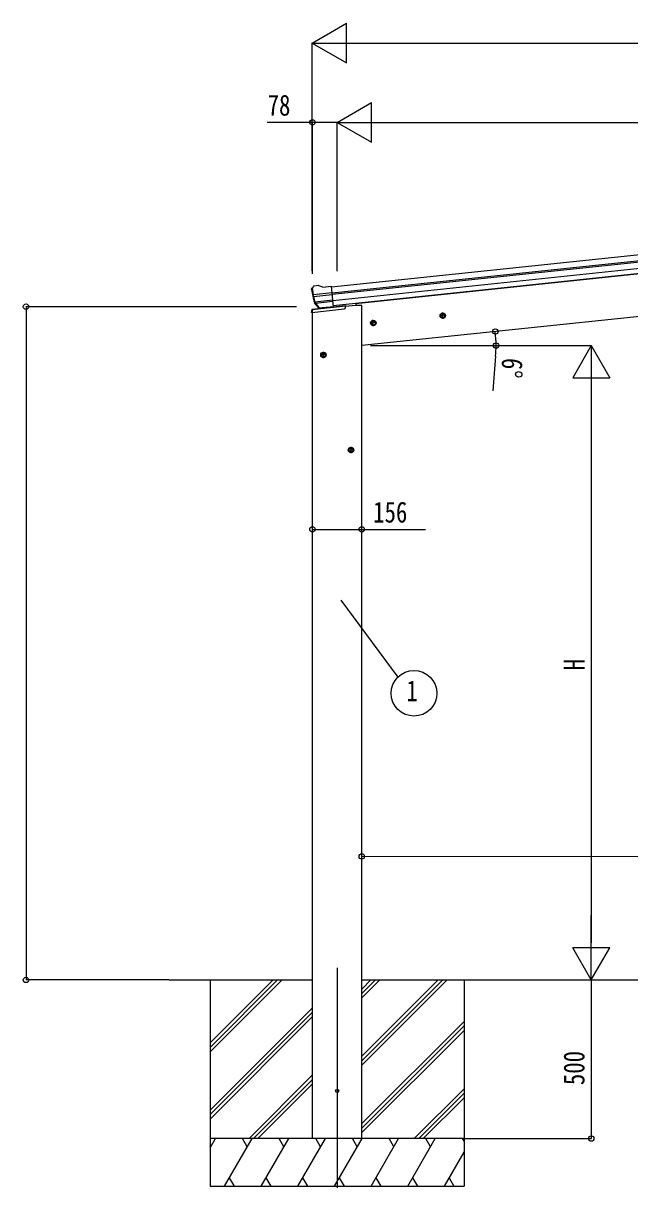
# Model space of a CAD drawing. Units: millimetres, scale not verified. Extents: x -10512 to 10512, y -7425 to 7425.
# Drawn here: x -7463 to -5552, y -4860 to -1189 of the extents above; entities that cross this region are included whole.
import ezdxf
from ezdxf.enums import TextEntityAlignment as Align

# ---------------------------------------------------------------- set-up
doc = ezdxf.new("R2010")
doc.units = ezdxf.units.MM
doc.header["$LTSCALE"] = 30
for name, color, linetype in [('0-3_YKK_12', 2, 'Continuous'), ('0-4_YKK_13', 4, 'Continuous'), ('0-5_YKK_A1', 4, 'Continuous'), ('0-6_YKK_D', 6, 'Continuous')]:
    doc.layers.add(name, color=color, linetype=linetype)
doc.styles.add('ＭＳ ゴシック', font='')
doc.styles.get('ＭＳ ゴシック').set_extended_font_data('MS Gothic')

msp = doc.modelspace()

# ---------------------------------------------------------------- linework, layer by layer
at = {"layer": '0-3_YKK_12'}
msp.add_line((-6474.29, -4166.79), (-6474.29, -4860.11), dxfattribs=at)
at = {"layer": '0-4_YKK_13'}
for p, q in [((-6546.18, -2017.72), (-6546.18, -2017.72)), ((-6518.61, -2020.86), (-6492.09, -2018.07)), ((-6485.3, -2082.62), (-6492.09, -2018.07)), ((-6554.33, -2028.63), (-6554.41, -2026.76)), ((-6553.04, -2023.87), (-6553.74, -2024.73)), ((-6549.54, -2019.55), (-6553.04, -2023.87)), ((-6489.93, -2038.6), (-6549.67, -2044.88)), ((-6549.54, -2019.55), (-6549.54, -2019.55)), ((-6548.92, -2050.72), (-6489.32, -2044.45)), ((-6554.46, -2100.54), (-6553.22, -2091.13)), ((-6553.46, -2100.44), (-6451.94, -2089.77)), ((-6552.24, -2091.19), (-6553.46, -2100.44)), ((-6553.46, -2100.44), (-6552.24, -2091.19)), ((-6551.72, -2091.2), (-6552.93, -2100.38)), ((-6552.24, -2091.19), (-6552.34, -2090.26)), ((-6552.34, -2090.26), (-6552.24, -2091.19)), ((-6447.46, -2080.18), (-6552.24, -2091.19)), ((-6552.24, -2091.19), (-6447.46, -2080.18)), ((-6447.46, -2080.25), (-6551.72, -2091.2)), ((-6550.79, -2091.61), (-6550.85, -2091.11)), ((-6447.46, -2080.75), (-6550.79, -2091.61)), ((-6531.41, -2086.28), (-6545.11, -2070.52)), ((-6544.62, -2066.93), (-6487.58, -2060.94)), ((-6530.47, -2085.64), (-6543.52, -2069.7)), ((-6542.29, -2071.2), (-6487.11, -2065.4)), ((-6521.11, -2086.39), (-6528.8, -2087.19)), ((-6528.71, -2086.96), (-6485.33, -2082.4)), ((-6520.83, -2086.45), (-6521.11, -2086.39)), ((-6495.5, -2083.79), (-6520.83, -2086.45)), ((-6495.25, -2083.67), (-6495.5, -2083.79)), ((-6485.3, -2082.62), (-6495.25, -2083.67)), ((-6482.46, -2082.92), (-6482.46, -2084.43)), ((-6447.46, -2084.79), (-6447.46, -2080.18)), ((-6553.46, -2100.44), (-6554.46, -2100.54))]:
    msp.add_line(p, q, dxfattribs=at)
for points in [[(-6532.69, -2016.31), (-6532.7, -2016.31), (-6546.18, -2017.72)], [(-6518.61, -2020.86), (-6531.41, -2016.45), (-6531.41, -2016.45)], [(-6552.34, -2090.26), (-6447.46, -2079.24), (-6447.46, -2080.18)]]:
    msp.add_lwpolyline(points, dxfattribs=at)
msp.add_circle((-6474.04, -4555.02), 5, dxfattribs=at)
for centre, radius, start, end in [((-6545.66, -2022.7), 5, 96.04426, 140.95574), ((-6532.38, -2019.29), 3, 71.02369, 95.97631), ((-6353.43, -2007.52), 202, 186, 197.86084), ((-6360.5, -2009.57), 192.44, 185.42422, 190.5729), ((-6594.39, -2052.23), 45.32, 6.35482, 9.32878), ((-6551.7, -2051.08), 2.74, 7.56588, 12.97849), ((-6548.82, -2052.07), 1.35, 94.08073, 96.8395), ((-6353.43, -2007.52), 200.2, 192.46117, 197.79991), ((-6552.96, -2094.78), 3.66, 78.7113, 94.17753), ((-6552.96, -2094.78), 3.66, 78.7113, 94.17753), ((-6552.23, -2091.26), 1, 96, 172.5), ((-6542.84, -2068.55), 3, 197.86084, 221), ((-6541.2, -2067.8), 3, 197.79991, 219.30889), ((-6529.15, -2084.31), 2.99, 220.99261, 266.7283), ((-6452.46, -2084.79), 5, 276, 0)]:
    msp.add_arc(centre, radius, start, end, dxfattribs=at)
for centre, major_axis, ratio, start_param, end_param in [((-6551.41, -2026.62), (1.9, 2.34), 0.995767, 1.5707963, 2.2972137), ((-6547.86, -2022.24), (-5.48, -2.51), 0.24881, 5.8190815, 5.8226003), ((-6552.2, -2027.78), (-0.38, 5.97), 0.020485, 4.7140547, 5.6117533), ((-6351.13, -2029.47), (-20.92, 199.05), 0.994373, 1.5554317, 1.5718064), ((-6531.45, -2084.23), (-1.71, 2.84), 0.040856, 4.1415604, 4.1696818), ((-6529.02, -2083.98), (-0.51, 2.96), 0.642905, 2.0792573, 3.037247), ((-6529.06, -2084.08), (-3.02, -2.79), 0.650902, 0.9542299, 1.0270405), ((-6529.11, -2084.2), (-1.1, -2.8), 0.997631, 0.3902369, 0.4789948)]:
    msp.add_ellipse(centre, major_axis=major_axis, ratio=ratio, start_param=start_param, end_param=end_param, dxfattribs=at)
at = {"layer": '0-5_YKK_A1'}
for p, q in [((-6491.88, -2020.06), (-4495.79, -1810.26)), ((-6489.89, -2038.96), (-4493.81, -1829.16)), ((-6489.46, -2043.13), (-4493.37, -1833.34)), ((-6487.37, -2062.99), (-4491.28, -1853.2)), ((-4489.52, -1869.93), (-6485.61, -2079.73)), ((-4489.42, -1870.93), (-6414.71, -2073.28)), ((-4468.95, -2002.51), (-6396.29, -2205.08)), ((-6414.71, -2073.28), (-6414.1, -2079.08)), ((-6396.29, -4705.08), (-6396.29, -2079.08)), ((-6551.79, -4705.08), (-6551.79, -2100.26)), ((-6360.86, -2126.44), (-6366.93, -2130.85)), ((-6359.03, -2143.85), (-6361.12, -2123.96)), ((-6354, -2129.49), (-6360.86, -2126.44)), ((-6131.33, -2109.86), (-6151.22, -2111.95)), ((-6142.06, -2103.45), (-6148.13, -2107.86)), ((-6148.13, -2107.86), (-6147.35, -2115.32)), ((-6147.35, -2115.32), (-6140.49, -2118.37)), ((-6140.23, -2120.85), (-6142.32, -2100.96)), ((-6135.21, -2106.5), (-6142.06, -2103.45)), ((-6350.13, -2132.86), (-6370.02, -2134.95)), ((-6366.93, -2130.85), (-6366.14, -2138.32)), ((-6366.14, -2138.32), (-6359.29, -2141.37)), ((-6507.29, -2234.63), (-6527.29, -2234.63)), ((-6517.29, -2227.13), (-6523.79, -2230.88)), ((-6523.79, -2230.88), (-6523.79, -2238.39)), ((-6523.79, -2238.39), (-6517.29, -2242.14)), ((-6517.29, -2244.63), (-6517.29, -2224.63)), ((-6510.79, -2230.88), (-6517.29, -2227.13)), ((-6430.29, -2527.13), (-6436.79, -2530.88)), ((-6436.79, -2530.88), (-6436.79, -2538.39)), ((-6430.29, -2544.63), (-6430.29, -2524.63)), ((-6423.79, -2530.88), (-6430.29, -2527.13)), ((-6420.29, -2534.63), (-6440.29, -2534.63)), ((-6436.79, -2538.39), (-6430.29, -2542.14)), ((-7002.92, -4205.08), (-6551.79, -4205.08)), ((-6874.29, -4431.71), (-6647.66, -4205.08)), ((-6874.29, -4417.57), (-6661.8, -4205.08)), ((-6874.29, -4403.43), (-6675.94, -4205.08)), ((-6874.29, -4205.14), (-6874.29, -4855.08)), ((-6396.29, -4205.08), (-3747.81, -4205.08)), ((-6396.29, -4474.21), (-6127.16, -4205.08)), ((-6396.29, -4460.07), (-6141.3, -4205.08)), ((-6396.29, -4445.93), (-6155.44, -4205.08)), ((-6396.29, -4262.02), (-6339.35, -4205.08)), ((-6396.29, -4247.88), (-6353.49, -4205.08)), ((-6396.29, -4233.74), (-6367.63, -4205.08)), ((-6074.29, -4205.14), (-6074.29, -4855.08)), ((-6874.29, -4615.56), (-6552.29, -4293.56)), ((-6874.29, -4629.7), (-6552.29, -4307.7)), ((-6874.29, -4643.84), (-6552.29, -4321.84)), ((-6396.29, -4658.06), (-6074.29, -4336.06)), ((-6396.29, -4672.2), (-6074.29, -4350.2)), ((-6396.29, -4686.34), (-6074.29, -4364.34)), ((-6751.68, -4705.08), (-6552.29, -4505.69)), ((-6737.54, -4705.08), (-6552.29, -4519.83)), ((-6723.39, -4705.08), (-6552.29, -4533.98)), ((-6231.18, -4705.08), (-6074.29, -4548.19)), ((-6217.04, -4705.08), (-6074.29, -4562.33)), ((-6202.89, -4705.08), (-6074.29, -4576.48)), ((-6074.29, -4705.08), (-6874.29, -4705.08)), ((-6874.29, -4734.02), (-6857.58, -4705.08)), ((-6872.58, -4731.06), (-6874.29, -4728.1)), ((-6828.71, -4855.08), (-6742.11, -4705.08)), ((-6757.11, -4731.06), (-6772.11, -4705.08)), ((-6713.24, -4855.08), (-6626.64, -4705.08)), ((-6641.64, -4731.06), (-6656.64, -4705.08)), ((-6597.77, -4855.08), (-6511.17, -4705.08)), ((-6526.17, -4731.06), (-6541.17, -4705.08)), ((-6482.3, -4855.08), (-6395.7, -4705.08)), ((-6410.7, -4731.06), (-6425.7, -4705.08)), ((-6366.83, -4855.08), (-6280.23, -4705.08)), ((-6295.23, -4731.06), (-6310.23, -4705.08)), ((-6251.36, -4855.08), (-6164.76, -4705.08)), ((-6179.76, -4731.06), (-6194.76, -4705.08)), ((-6074.29, -4713.75), (-6079.29, -4705.08)), ((-6135.89, -4855.08), (-6074.29, -4748.38)), ((-6813.71, -4829.1), (-6798.71, -4855.08)), ((-6698.24, -4829.1), (-6683.24, -4855.08)), ((-6582.77, -4829.1), (-6567.77, -4855.08)), ((-6467.3, -4829.1), (-6452.3, -4855.08)), ((-6351.83, -4829.1), (-6336.83, -4855.08)), ((-6236.36, -4829.1), (-6221.36, -4855.08)), ((-6120.9, -4829.1), (-6105.9, -4855.08)), ((-6874.29, -4855.08), (-6074.29, -4855.08))]:
    msp.add_line(p, q, dxfattribs=at)
for points in [[(-6396.29, -2079.08), (-6416.29, -2079.08), (-6447.46, -2082.36)], [(-6140.49, -2118.37), (-6134.42, -2113.96), (-6135.21, -2106.5)], [(-6359.29, -2141.37), (-6353.22, -2136.96), (-6354, -2129.49)], [(-6517.29, -2242.14), (-6510.79, -2238.39), (-6510.79, -2230.88)], [(-6430.29, -2542.14), (-6423.79, -2538.39), (-6423.79, -2530.88)]]:
    msp.add_lwpolyline(points, dxfattribs=at)
for centre, radius in [((-6360.07, -2133.91), 8.5), ((-6360.07, -2133.91), 7.7), ((-6360.07, -2133.91), 6.5), ((-6141.28, -2110.91), 8.5), ((-6141.28, -2110.91), 7.7), ((-6141.28, -2110.91), 6.5), ((-6517.29, -2234.63), 8.5), ((-6517.29, -2234.63), 7.7), ((-6517.29, -2234.63), 6.5), ((-6430.29, -2534.63), 8.5), ((-6430.29, -2534.63), 7.7), ((-6430.29, -2534.63), 6.5)]:
    msp.add_circle(centre, radius, dxfattribs=at)
at = {"layer": '0-6_YKK_D'}
for p, q in [((-6552.29, -1251.68), (-6444.03, -1189.18)), ((-6444.03, -1314.18), (-6444.03, -1189.18)), ((-6552.29, -1969.1), (-6552.29, -1250.68)), ((-6552.29, -1251.68), (-6444.03, -1314.18)), ((-6552.29, -1251.68), (-6335.78, -1251.68)), ((-6427.29, -1251.68), (-4558.9, -1251.68)), ((-6474.04, -1501.68), (-6365.78, -1439.18)), ((-6365.78, -1564.18), (-6365.78, -1439.18)), ((-6551.79, -1979.1), (-6551.79, -1500.68)), ((-6474.04, -1970.93), (-6474.04, -1500.68)), ((-6474.04, -1970.93), (-6474.04, -1500.68)), ((-6474.04, -1501.68), (-6365.78, -1564.18)), ((-6474.04, -1501.68), (-6257.53, -1501.68)), ((-6349.04, -1501.68), (-4558.9, -1501.68)), ((-6602.29, -2082.58), (-7455.26, -2082.58)), ((-7454.26, -2082.58), (-7454.26, -4205.08)), ((-6368.99, -2205.08), (-5672.37, -2205.08)), ((-6321.92, -2205.08), (-5972.37, -2205.08)), ((-5974.74, -2239.05), (-5983.49, -2347.64)), ((-5673.37, -2205.08), (-5731.97, -2306.57)), ((-5673.37, -2205.08), (-5614.78, -2306.57)), ((-5673.37, -2205.08), (-5673.37, -2408.06)), ((-5731.97, -2306.57), (-5614.78, -2306.57)), ((-5673.37, -2322.27), (-5673.37, -4087.89)), ((-6462.44, -3007.66), (-6282.64, -3250.31)), ((-4276.84, -3817.5), (-6396.29, -3815.89)), ((-5673.37, -4205.08), (-5673.37, -4002.11)), ((-5673.37, -4205.08), (-5731.97, -4103.59)), ((-5614.78, -4103.59), (-5731.97, -4103.59)), ((-5673.37, -4205.08), (-5614.78, -4103.59)), ((-7003.92, -4205.08), (-7455.26, -4205.08)), ((-6073.29, -4205.08), (-5672.37, -4205.08)), ((-5673.37, -4205.08), (-5673.37, -4705.08)), ((-6073.29, -4705.08), (-5672.37, -4705.08))]:
    msp.add_line(p, q, dxfattribs=at)
for points in [[(-6474.04, -1501.68), (-6551.79, -1501.68), (-6694.72, -1501.68)], [(-6551.79, -2784.63), (-6396.29, -2784.63), (-6195.75, -2784.63)]]:
    msp.add_lwpolyline(points, dxfattribs=at)
for centre, radius in [((-6551.79, -1501.68), 8.5), ((-7454.26, -2082.58), 8.5), ((-5975.69, -2160.87), 8.5), ((-5973.37, -2205.08), 8.5), ((-6551.79, -2784.63), 8.5), ((-6396.29, -2784.63), 8.5), ((-6231.92, -3301.41), 72), ((-6396.29, -3815.89), 8.5), ((-7454.26, -4205.08), 8.5), ((-5673.37, -4705.08), 8.5)]:
    msp.add_circle(centre, radius, dxfattribs=at)
for start, end in [(0, 6), (355.39249, 0)]:
    msp.add_arc((-6396.29, -2205.08), 422.91, start, end, dxfattribs=at)

# ---------------------------------------------------------------- texts
at = {"layer": '0-6_YKK_D', "style": 'ＭＳ ゴシック', "width": 0.8}
for s, p in [('78', (-6693.05, -1500.02)), ('156', (-6360.62, -2782.97)), ('1', (-6255.92, -3346.41))]:
    msp.add_text(s, height=65.98, dxfattribs=at).set_placement(p, align=Align.BOTTOM_LEFT)
for s, rotation, p in [('6°', 265.392, (-5973.21, -2240.85)), ('H', 90, (-5674.37, -3229.08)), ('500', 90, (-5675.04, -4536.68))]:
    msp.add_text(s, height=65.98, rotation=rotation, dxfattribs=at).set_placement(p, align=Align.BOTTOM_LEFT)

doc.saveas('drawing.dxf')
